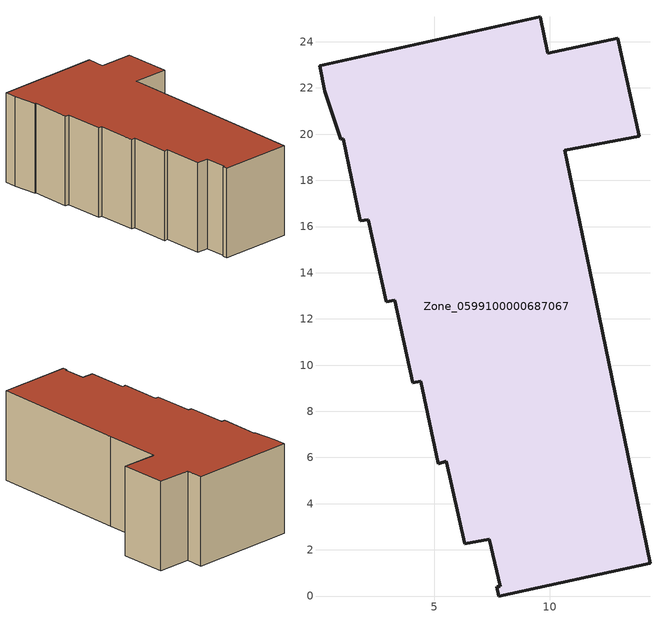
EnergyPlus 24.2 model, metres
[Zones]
Zone_0599100000687067
 floor ground (C_G): 0.04,22.95 9.59,25.07 9.91,23.51 12.96,24.15 13.89,19.92 10.66,19.31 11.75,14.11 14.35,1.42 7.8,0 7.71,0.4 7.86,0.43 7.4,2.46 6.34,2.26 5.53,5.83 5.19,5.73 4.42,9.31 4.07,9.23 3.29,12.8 2.94,12.74 2.15,16.29 1.81,16.24 1.07,19.79 0.97,19.77 0.26,21.85 z0
 wall outside (C_F): 7.8,0 14.35,1.42 11.75,14.11 10.66,19.31 13.89,19.92 12.96,24.15 9.91,23.51 9.59,25.07 0.04,22.95 0.26,21.85 0.97,19.77 1.07,19.79 1.81,16.24 2.15,16.29 2.94,12.74 3.29,12.8 4.07,9.23 4.42,9.31 5.19,5.73 5.53,5.83 6.34,2.26 7.4,2.46 7.86,0.43 7.71,0.4 7.8,0 z0:8.26
 roof outside (C_R): 9.59,25.07 0.04,22.95 0.26,21.85 0.97,19.77 1.07,19.79 1.81,16.24 2.15,16.29 2.94,12.74 3.29,12.8 4.07,9.23 4.42,9.31 5.19,5.73 5.53,5.83 6.34,2.26 7.4,2.46 7.86,0.43 7.71,0.4 7.8,0 14.35,1.42 11.75,14.11 10.66,19.31 13.89,19.92 12.96,24.15 9.91,23.51 z8.26
[BUILDING]
Pand.0599100000687067: North Axis=0; Terrain=City; Loads Convergence Tolerance Value=0.04; Temperature Convergence Tolerance Value=0.4; Solar Distribution=FullExterior; Maximum Number of Warmup Days=25; Minimum Number of Warmup Days=1
[Site:Location]
Rotterdam.The.Hague.AP_ZH_NLD Design_Conditions: Latitude=51.96; Longitude=4.45; Time Zone=1; Elevation=-4.5
[SITE:GROUNDTEMPERATURE:BUILDINGSURFACE]
18, 18, 18, 18, 18, 18, 18, 18, 18, 18, 18, 18
[MATERIAL] Thermal Absorptance=0.9; Solar Absorptance=0.7; Visible Absorptance=0.7
Name | Roughness | Thickness | Conductivity | Density | Specific Heat
G.TI.1946-1964 | MediumSmooth | 0.15 | 1 | 540 | 1210
F.TI.1946-1964 | Rough | 0.3 | 0.857143 | 1920 | 840
R.TI.1946-1964 | MediumRough | 0.2 | 0.277778 | 1500 | 1000
[CONSTRUCTION]
C_G: G.TI.1946-1964
C_F: F.TI.1946-1964
C_R: R.TI.1946-1964
[ZONE]
Zone_0599100000687067: Type=1; Multiplier=1; Ceiling Height=Autocalculate; Volume=Autocalculate; Floor Area=autocalculate; Part of Total Floor Area=Yes
[ZONEINFILTRATION:DESIGNFLOWRATE]
Infil_Zone_0599100000687067: Zone or ZoneList or Space or SpaceList=Zone_0599100000687067; Schedule=AlwaysOn; Design Flow Rate Calculation Method=Flow/Area; Flow Rate per Floor Area=0.003; Constant Term Coefficient=1; Temperature Term Coefficient=0; Velocity Term Coefficient=0; Velocity Squared Term Coefficient=0
[HVACTEMPLATE:ZONE:IDEALLOADSAIRSYSTEM]
Zone_0599100000687067: Maximum Heating Supply Air Temperature=50; Minimum Cooling Supply Air Temperature=13; Maximum Heating Supply Air Humidity Ratio=0.0156; Minimum Cooling Supply Air Humidity Ratio=0.0077; Heating Limit=NoLimit; Cooling Limit=NoLimit; Dehumidification Control Type=ConstantSensibleHeatRatio; Cooling Sensible Heat Ratio=0.7; Dehumidification Setpoint=60; Humidification Control Type=None; Humidification Setpoint=30; Outdoor Air Method=None; Outdoor Air Flow Rate per Person=0.00944; Outdoor Air Flow Rate per Zone Floor Area=0; Outdoor Air Flow Rate per Zone=0; Demand Controlled Ventilation Type=None; Outdoor Air Economizer Type=NoEconomizer; Heat Recovery Type=None; Sensible Heat Recovery Effectiveness=0.7; Latent Heat Recovery Effectiveness=0.65
[ZONECONTROL:THERMOSTAT]
ThermostatControl_Zone_0599100000687067: Zone or ZoneList=Zone_0599100000687067; Control Type Schedule=DualSetpointControlType; Control 1=Thermostat_Zone_0599100000687067; Temperature Difference Between Cutout And Setpoint=0
[THERMOSTATSETPOINT:DUALSETPOINT]
Thermostat_Zone_0599100000687067: Heating Setpoint Temperature Schedule=HeatingSetpoint_Zone_0599100000687067; Cooling Setpoint Temperature Schedule=CoolingSetpoint_Zone_0599100000687067
[SCHEDULE:COMPACT]
HeatingSetpoint_Zone_0599100000687067: Through: 12/31, For: AllDays, Until: 24:00, 21
CoolingSetpoint_Zone_0599100000687067: Through: 12/31, For: AllDays, Until: 24:00, 24
DualSetpointControlType: Through: 12/31, For: AllDays, Until: 24:00, 4
AlwaysOn: Through: 12/31, For: AllDays, Until: 24:00, 1
